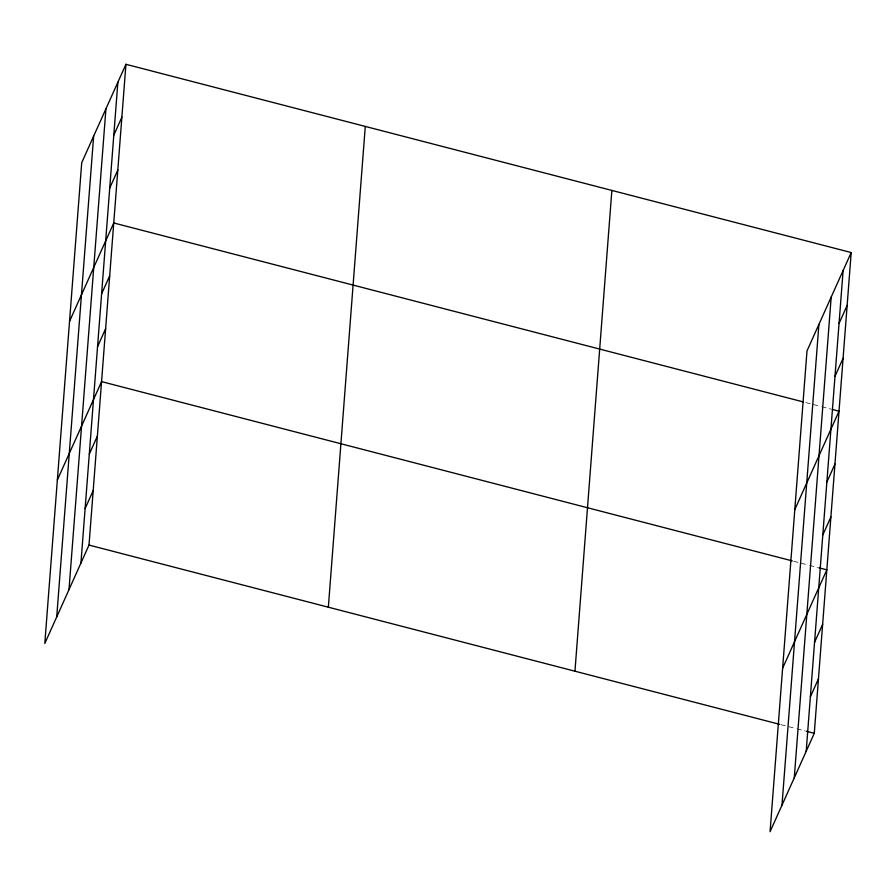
<?xml version="1.0" encoding="UTF-8"?>
<svg xmlns="http://www.w3.org/2000/svg" width="896" height="896" viewBox="0 0 896 896"><rect width="100%" height="100%" fill="white"/><g stroke="black" fill="none" stroke-linecap="round" stroke-linejoin="round"><path stroke-width="0.67" stroke-dasharray="4.48 3.36" d="M805.773 402.573L820.4 406.37M821.733 406.717L831.04 409.136M793.587 561.232L808.214 565.029M809.547 565.376L817.522 567.448M781.032 724.696L795.659 728.493M796.992 728.84L804.966 730.912"/><path stroke-width="1.34" d="M56.717 616.93L93.643 136.147M69.003 589.602L105.93 108.819M80.931 563.069L117.858 82.298M125.933 64.299L81.726 162.68L44.8 643.451L89.006 545.082L125.933 64.299L851.2 252.549L814.274 733.32L770.067 831.701L806.994 350.918L851.2 252.549M328.35 607.208L365.277 126.426M574.941 671.205L611.867 190.422M781.984 805.168L818.91 324.386M794.27 777.84L831.197 297.058M806.187 751.307L843.114 270.536M113.792 135.184L121.878 117.186M109.726 188.059L117.813 170.072M69.541 321.328L113.747 222.958L803.118 401.878M101.606 293.832L109.693 275.845M97.541 346.718L105.627 328.731M57.355 479.987L101.562 381.618L792.254 560.885M89.298 454.093L97.384 436.106M85.109 508.581L93.195 490.594M839.059 323.422L847.134 305.435M834.994 376.309L843.08 358.31M794.808 509.578L839.014 411.197L832.362 409.472M826.874 482.07L834.949 464.083M822.808 534.957L830.894 516.97M782.622 668.226L826.829 569.856L818.854 567.784M814.554 642.331L822.64 624.344M810.376 696.819L818.462 678.832M89.006 545.082L779.699 724.349M806.299 731.248L814.274 733.32"/></g></svg>
